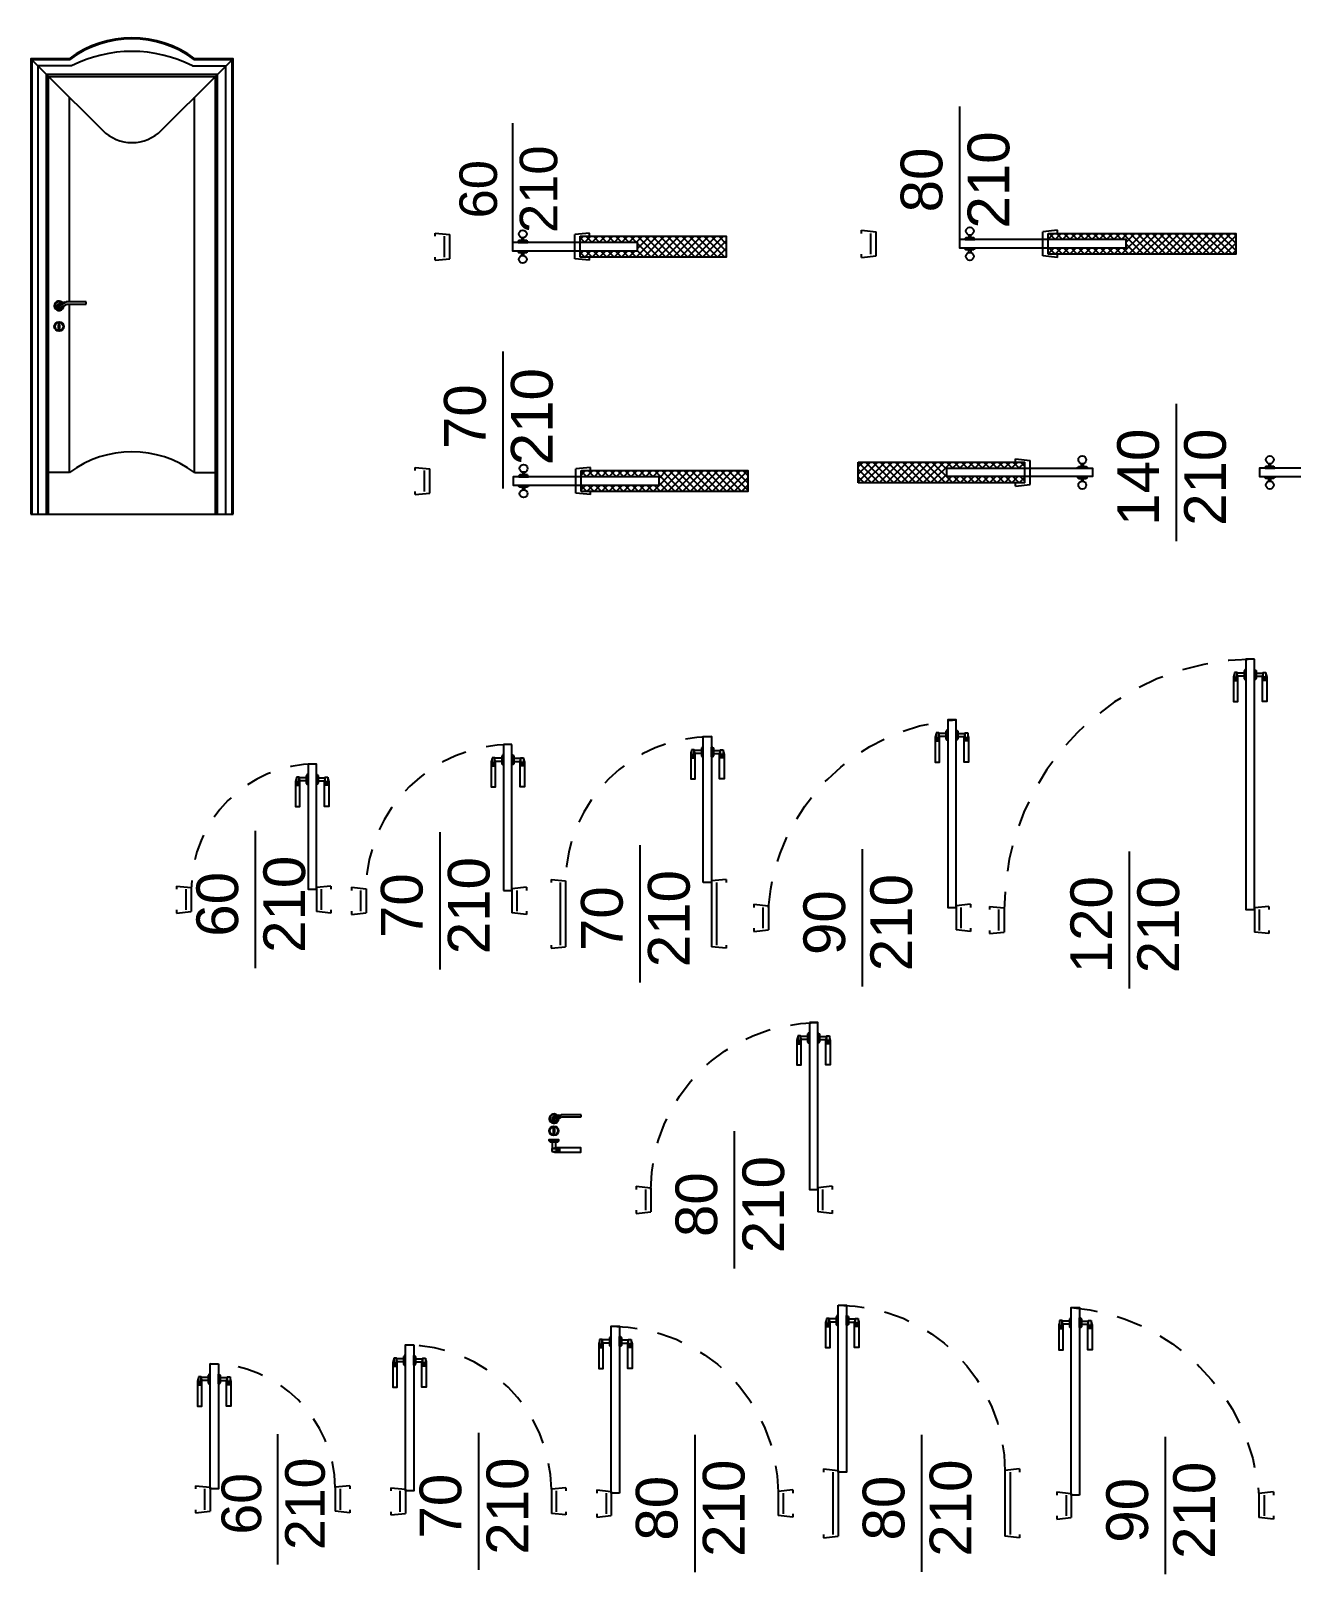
# Model space of a CAD drawing. Extents: x -3.87 to 6.1, y -1.85 to 5.56.
# Drawn here: x -3.87 to 2.17, y -1.84 to 5.56 of the extents above; entities that cross this region are included whole.
import ezdxf
from ezdxf.enums import TextEntityAlignment as Align

# ---------------------------------------------------------------- set-up
doc = ezdxf.new("R2010")
doc.units = 0
doc.header["$MEASUREMENT"] = 0
doc.linetypes.add('NASCOSTA2', pattern=[0.1875, 0.125, -0.0625])
doc.layers.get('0').update_dxf_attribs({"linetype": 'CONTINUOUS'})
for name, color, linetype in [('BRASS', 7, 'CONTINUOUS'), ('INFISSI', 7, 'CONTINUOUS'), ('MURI', 7, 'CONTINUOUS'), ('PORTE', 7, 'CONTINUOUS'), ('RETINO_SCRIGNO', 7, 'CONTINUOUS'), ('TRATTEGGI', 7, 'NASCOSTA2')]:
    doc.layers.add(name, color=color, linetype=linetype)
doc.styles.get("Standard").update_dxf_attribs({"font": 'ARIAL.TTF'})

# ---------------------------------------------------------------- blocks, each defined once
blk = doc.blocks.new('QUATTRO_S_PIANTA')
at = {"layer": 'BRASS'}
for p, q in [((-0.0072, -0.009), (-0.0072, -0.043)), ((0.0077, -0.009), (0.0077, -0.04))]:
    blk.add_line(p, q, dxfattribs=at)
for points in [[(-0.0232, -0.0056), (0.0232, -0.0056), (0.0232, 0), (-0.0232, 0)], [(-0.0186, -0.009), (0.0191, -0.009), (0.0191, -0.0056), (-0.0186, -0.0056)], [(-0.0099, -0.0558), (0.0129, -0.0558), (0.0129, -0.043), (-0.0099, -0.043)]]:
    blk.add_lwpolyline(points, close=True, dxfattribs=at)
for points in [[(-0.0022, -0.0558), (-0.0022, -0.0572), (0.0214, -0.0572), (0.0214, -0.0416), (-0.0022, -0.0416), (-0.0022, -0.043)], [(0.0033, -0.0572), (0.0033, -0.0588), (0.0285, -0.0588), (0.0285, -0.04), (0.0033, -0.04), (0.0033, -0.0416)], [(0.0089, -0.0588), (0.0089, -0.06), (0.13, -0.06), (0.13, -0.0388), (0.0089, -0.0388), (0.0089, -0.04)]]:
    blk.add_lwpolyline(points, dxfattribs=at)
blk = doc.blocks.new('PR80DX')
at = {"layer": 'INFISSI'}
for p, q in [((-0.87, 0.015), (-0.8, 0.0079)), ((-0.87, 0.015), (-0.87, 0)), ((-0.8, 0.0079), (-0.8, -0.1079)), ((0.07, 0.015), (0, 0.0079)), ((0, 0.0079), (0, -0.1079)), ((0.07, 0.015), (0.07, 0)), ((-0.87, -0.1), (-0.87, -0.115)), ((-0.87, -0.115), (-0.8, -0.1079)), ((0.07, -0.115), (0, -0.1079)), ((0.07, -0.1), (0.07, -0.115))]:
    blk.add_line(p, q, dxfattribs=at)
blk.add_lwpolyline([(-0.04, 0.8), (-0.04, 0), (0, 0), (0, 0.8)], close=True, dxfattribs=at)
at = {"layer": 'TRATTEGGI', "extrusion": (0, 0, -1)}
blk.add_arc((0, 0), 0.8, 0, 90, dxfattribs=at)
at = {"layer": 'BRASS', "rotation": 270}
blk.add_blockref('QUATTRO_S_PIANTA', (-0.04, 0.7268), dxfattribs=at)
at = {"layer": 'BRASS', "xscale": -1, "rotation": 90}
blk.add_blockref('QUATTRO_S_PIANTA', (0, 0.7268), dxfattribs=at)
blk = doc.blocks.new('PR60DX')
at = {"layer": 'INFISSI'}
for p, q in [((-0.695, 0.015), (-0.625, 0.0079)), ((-0.695, 0.015), (-0.695, 0)), ((-0.625, 0.0079), (-0.625, -0.1079)), ((0.045, 0.015), (-0.025, 0.0079)), ((-0.025, 0.0079), (-0.025, -0.1079)), ((0.045, 0.015), (0.045, 0)), ((-0.695, -0.1), (-0.695, -0.115)), ((-0.695, -0.115), (-0.625, -0.1079)), ((0.045, -0.115), (-0.025, -0.1079)), ((0.045, -0.1), (0.045, -0.115))]:
    blk.add_line(p, q, dxfattribs=at)
blk.add_lwpolyline([(-0.065, 0.6), (-0.065, 0), (-0.025, 0), (-0.025, 0.6)], close=True, dxfattribs=at)
at = {"layer": 'TRATTEGGI'}
blk.add_arc((-0.025, 0), 0.6, 90, 180, dxfattribs=at)
at = {"layer": 'BRASS', "rotation": 270}
blk.add_blockref('QUATTRO_S_PIANTA', (-0.065, 0.5268), dxfattribs=at)
at = {"layer": 'BRASS', "xscale": -1, "rotation": 90}
blk.add_blockref('QUATTRO_S_PIANTA', (-0.025, 0.5268), dxfattribs=at)
blk = doc.blocks.new('Portdx60')
at = {"layer": 'INFISSI'}
blk.add_line((-0.393, 0.2788), (-0.393, -0.3788), dxfattribs=at)
at = {"layer": 'MURI'}
for p, q in [((-0.725, -0.1), (-0.725, 0)), ((-0.075, -0.1), (-0.075, 0))]:
    blk.add_line(p, q, dxfattribs=at)
at = {"layer": 'INFISSI'}
blk.add_blockref('PR60DX', (-0.075, 0), dxfattribs=at)
for s, p in [('210', (-0.154, -0.073)), ('60', (-0.4753, -0.073))]:
    blk.add_text(s, height=0.2, rotation=90, dxfattribs=at).set_placement(p, align=Align.CENTER)
blk = doc.blocks.new('PR70DX')
at = {"layer": 'INFISSI', "extrusion": (0, 0, -1)}
for p, q in [((0, 0.7), (-0.04, 0.7)), ((-0.04, 0.7), (-0.04, 0)), ((0, 0), (0, 0.7)), ((-0.04, 0), (0, 0))]:
    blk.add_line(p, q, dxfattribs=at)
at = {"layer": 'INFISSI'}
for p, q in [((-0.77, 0.015), (-0.77, 0)), ((-0.77, 0.015), (-0.7, 0.0079)), ((-0.7, 0.0079), (-0.7, -0.1079)), ((0.07, 0.015), (0, 0.0079)), ((0, 0.0079), (0, -0.1079)), ((0.07, 0.015), (0.07, 0)), ((-0.77, -0.1), (-0.77, -0.115)), ((-0.77, -0.115), (-0.7, -0.1079)), ((0.07, -0.115), (0, -0.1079)), ((0.07, -0.1), (0.07, -0.115))]:
    blk.add_line(p, q, dxfattribs=at)
at = {"layer": 'TRATTEGGI'}
blk.add_arc((0, 0), 0.7, 90, 179.35368, dxfattribs=at)
at = {"layer": 'BRASS', "rotation": 270}
blk.add_blockref('QUATTRO_S_PIANTA', (-0.04, 0.6268), dxfattribs=at)
at = {"layer": 'BRASS', "xscale": -1, "rotation": 90}
blk.add_blockref('QUATTRO_S_PIANTA', (0, 0.6268), dxfattribs=at)
blk = doc.blocks.new('Portdx70')
at = {"layer": 'INFISSI'}
blk.add_line((-0.4465, 0.2788), (-0.4465, -0.3788), dxfattribs=at)
at = {"layer": 'MURI'}
for p, q in [((-0.825, -0.1), (-0.825, 0)), ((-0.075, -0.1), (-0.075, 0))]:
    blk.add_line(p, q, dxfattribs=at)
blk.add_blockref('PR70DX', (-0.1, 0))
at = {"layer": 'INFISSI'}
for s, p in [('210', (-0.2075, -0.073)), ('70', (-0.5288, -0.073))]:
    blk.add_text(s, height=0.2, rotation=90, dxfattribs=at).set_placement(p, align=Align.CENTER)
blk = doc.blocks.new('PR70DX_30')
at = {"layer": 'INFISSI'}
for p, q in [((-0.315, 0.795), (-0.3079, 0.725)), ((-0.3, 0.795), (-0.315, 0.795)), ((0.015, 0.795), (0, 0.795)), ((0.015, 0.795), (0.0079, 0.725)), ((0.0079, 0.725), (-0.3079, 0.725)), ((-0.315, -0.045), (-0.3079, 0.025)), ((0.0079, 0.025), (-0.3079, 0.025)), ((0.015, -0.045), (0.0079, 0.025)), ((-0.3, -0.045), (-0.315, -0.045)), ((0.015, -0.045), (0, -0.045))]:
    blk.add_line(p, q, dxfattribs=at)
blk.add_lwpolyline([(0, 0.065), (0.7, 0.065), (0.7, 0.025), (0, 0.025)], close=True, dxfattribs=at)
at = {"layer": 'TRATTEGGI'}
blk.add_arc((0, 0.025), 0.7, 0, 89.35368, dxfattribs=at)
at = {"layer": 'BRASS', "rotation": 180}
blk.add_blockref('QUATTRO_S_PIANTA', (0.6268, 0.065), dxfattribs=at)
at = {"layer": 'BRASS', "xscale": -1}
blk.add_blockref('QUATTRO_S_PIANTA', (0.6268, 0.025), dxfattribs=at)
blk = doc.blocks.new('Portdx70_MURO_30')
at = {"layer": 'INFISSI'}
blk.add_line((0.1788, 0.4441), (-0.4788, 0.4441), dxfattribs=at)
at = {"layer": 'MURI'}
for p, q in [((-0.3, 0.825), (0, 0.825)), ((-0.3, 0.075), (0, 0.075))]:
    blk.add_line(p, q, dxfattribs=at)
blk.add_blockref('PR70DX_30', (0, 0.075), dxfattribs=at)
at = {"layer": 'INFISSI'}
for s, p in [('70', (-0.173, 0.5263)), ('210', (-0.173, 0.205))]:
    blk.add_text(s, height=0.2, dxfattribs=at).set_placement(p, align=Align.CENTER)
blk = doc.blocks.new('PRDX90')
at = {"layer": 'INFISSI'}
for p, q in [((-0.97, 0.015), (-0.97, 0)), ((-0.97, 0.015), (-0.9, 0.0079)), ((-0.9, 0.0079), (-0.9, -0.1079)), ((0.07, 0.015), (0, 0.0079)), ((0, 0.0079), (0, -0.1079)), ((0.07, 0.015), (0.07, 0)), ((-0.97, -0.1), (-0.97, -0.115)), ((-0.97, -0.115), (-0.9, -0.1079)), ((0.07, -0.115), (0, -0.1079)), ((0.07, -0.1), (0.07, -0.115))]:
    blk.add_line(p, q, dxfattribs=at)
blk.add_lwpolyline([(0, 0), (0, 0.9), (-0.04, 0.9), (-0.04, 0)], close=True, dxfattribs=at)
at = {"layer": 'TRATTEGGI', "extrusion": (0, 0, -1)}
blk.add_arc((-0.0783, -0.0783), 0.9814, 4.57361, 85.42639, dxfattribs=at)
at = {"layer": 'BRASS', "rotation": 270}
blk.add_blockref('QUATTRO_S_PIANTA', (-0.04, 0.8268), dxfattribs=at)
at = {"layer": 'BRASS', "xscale": -1, "rotation": 90}
blk.add_blockref('QUATTRO_S_PIANTA', (0, 0.8268), dxfattribs=at)
blk = doc.blocks.new('Portdx90')
at = {"layer": 'INFISSI'}
blk.add_line((-0.55, 0.2788), (-0.55, -0.3788), dxfattribs=at)
at = {"layer": 'MURI'}
for p, q in [((-1.025, -0.1), (-1.025, 0)), ((-0.075, -0.1), (-0.075, 0))]:
    blk.add_line(p, q, dxfattribs=at)
at = {"layer": 'INFISSI'}
blk.add_blockref('PRDX90', (-0.1, 0), dxfattribs=at)
for s, p in [('210', (-0.311, -0.073)), ('90', (-0.6322, -0.073))]:
    blk.add_text(s, height=0.2, rotation=90, dxfattribs=at).set_placement(p, align=Align.CENTER)
blk = doc.blocks.new('PRDX120')
at = {"layer": 'INFISSI'}
for p, q in [((-1.27, 0.015), (-1.2, 0.0079)), ((-1.27, 0.015), (-1.27, 0)), ((-1.2, 0.0079), (-1.2, -0.1079)), ((0.07, 0.015), (0, 0.0079)), ((0, 0.0079), (0, -0.1079)), ((0.07, 0.015), (0.07, 0)), ((-1.27, -0.1), (-1.27, -0.115)), ((-1.27, -0.115), (-1.2, -0.1079)), ((0.07, -0.115), (0, -0.1079)), ((0.07, -0.1), (0.07, -0.115))]:
    blk.add_line(p, q, dxfattribs=at)
blk.add_lwpolyline([(0, 1.2), (-0.04, 1.2), (-0.04, 0), (0, 0)], close=True, dxfattribs=at)
at = {"layer": 'TRATTEGGI'}
blk.add_arc((0, 0), 1.2, 90, 180, dxfattribs=at)
at = {"layer": 'BRASS', "rotation": 270}
blk.add_blockref('QUATTRO_S_PIANTA', (-0.04, 1.1268), dxfattribs=at)
at = {"layer": 'BRASS', "xscale": -1, "rotation": 90}
blk.add_blockref('QUATTRO_S_PIANTA', (0, 1.1268), dxfattribs=at)
blk = doc.blocks.new('Portdx120')
at = {"layer": 'INFISSI'}
blk.add_line((-0.7, 0.2788), (-0.7, -0.3788), dxfattribs=at)
at = {"layer": 'MURI'}
for p, q in [((-1.325, -0.1), (-1.325, 0)), ((-0.075, -0.1), (-0.075, 0))]:
    blk.add_line(p, q, dxfattribs=at)
at = {"layer": 'INFISSI'}
blk.add_blockref('PRDX120', (-0.1, 0), dxfattribs=at)
for s, p in [('120', (-0.7822, -0.073)), ('210', (-0.461, -0.073))]:
    blk.add_text(s, height=0.2, rotation=90, dxfattribs=at).set_placement(p, align=Align.CENTER)
blk = doc.blocks.new('PR60SX')
at = {"layer": 'INFISSI'}
for p, q in [((-0.045, 0.015), (0.025, 0.0079)), ((-0.045, 0.015), (-0.045, 0)), ((0.025, 0.0079), (0.025, -0.1079)), ((0.695, 0.015), (0.625, 0.0079)), ((0.625, 0.0079), (0.625, -0.1079)), ((0.695, 0.015), (0.695, 0)), ((-0.045, -0.1), (-0.045, -0.115)), ((-0.045, -0.115), (0.025, -0.1079)), ((0.695, -0.115), (0.625, -0.1079)), ((0.695, -0.1), (0.695, -0.115))]:
    blk.add_line(p, q, dxfattribs=at)
blk.add_lwpolyline([(0.065, 0.6), (0.065, 0), (0.025, 0), (0.025, 0.6)], close=True, dxfattribs=at)
at = {"layer": 'TRATTEGGI'}
blk.add_arc((0.025, 0), 0.6, 0.64632, 90, dxfattribs=at)
at = {"layer": 'BRASS', "rotation": 270}
blk.add_blockref('QUATTRO_S_PIANTA', (0.025, 0.5268), dxfattribs=at)
at = {"layer": 'BRASS', "xscale": -1, "rotation": 90}
blk.add_blockref('QUATTRO_S_PIANTA', (0.065, 0.5268), dxfattribs=at)
blk = doc.blocks.new('Portsx60')
at = {"layer": 'INFISSI'}
blk.add_line((0.4232, 0.2624), (0.4232, -0.3624), dxfattribs=at)
at = {"layer": 'MURI'}
for p, q in [((0.075, -0.1), (0.075, 0)), ((0.725, -0.1), (0.725, 0))]:
    blk.add_line(p, q, dxfattribs=at)
at = {"layer": 'INFISSI'}
blk.add_blockref('PR60SX', (0.075, 0), dxfattribs=at)
for s, p in [('210', (0.6503, -0.0718)), ('60', (0.3451, -0.0718))]:
    blk.add_text(s, height=0.19, rotation=90, dxfattribs=at).set_placement(p, align=Align.CENTER)
blk = doc.blocks.new('PR70SX')
at = {"layer": 'INFISSI'}
for p, q in [((-0.07, 0.015), (0, 0.0079)), ((-0.07, 0.015), (-0.07, 0)), ((0, 0.0079), (0, -0.1079)), ((0.77, 0.015), (0.7, 0.0079)), ((0.7, 0.0079), (0.7, -0.1079)), ((0.77, 0.015), (0.77, 0)), ((-0.07, -0.1), (-0.07, -0.115)), ((-0.07, -0.115), (0, -0.1079)), ((0.77, -0.115), (0.7, -0.1079)), ((0.77, -0.1), (0.77, -0.115))]:
    blk.add_line(p, q, dxfattribs=at)
blk.add_lwpolyline([(0.04, 0.7), (0.04, 0), (0, 0), (0, 0.7)], close=True, dxfattribs=at)
at = {"layer": 'TRATTEGGI'}
blk.add_arc((0, 0), 0.7, 0.64632, 90, dxfattribs=at)
at = {"layer": 'BRASS', "rotation": 270}
blk.add_blockref('QUATTRO_S_PIANTA', (0, 0.6268), dxfattribs=at)
at = {"layer": 'BRASS', "xscale": -1, "rotation": 90}
blk.add_blockref('QUATTRO_S_PIANTA', (0.04, 0.6268), dxfattribs=at)
blk = doc.blocks.new('Portsx70')
at = {"layer": 'INFISSI'}
blk.add_line((0.45, 0.2788), (0.45, -0.3788), dxfattribs=at)
at = {"layer": 'MURI'}
for p, q in [((0.075, -0.1), (0.075, 0)), ((0.825, -0.1), (0.825, 0))]:
    blk.add_line(p, q, dxfattribs=at)
blk.add_blockref('PR70SX', (0.1, 0))
at = {"layer": 'INFISSI'}
for s, p in [('210', (0.689, -0.073)), ('70', (0.3678, -0.073))]:
    blk.add_text(s, height=0.2, rotation=90, dxfattribs=at).set_placement(p, align=Align.CENTER)
blk = doc.blocks.new('PR80SX')
at = {"layer": 'INFISSI'}
for p, q in [((-0.07, 0.015), (-0.07, 0)), ((-0.07, 0.015), (0, 0.0079)), ((0, 0.0079), (0, -0.1079)), ((0.87, 0.015), (0.8, 0.0079)), ((0.8, 0.0079), (0.8, -0.1079)), ((0.87, 0.015), (0.87, 0)), ((-0.07, -0.1), (-0.07, -0.115)), ((-0.07, -0.115), (0, -0.1079)), ((0.87, -0.115), (0.8, -0.1079)), ((0.87, -0.1), (0.87, -0.115))]:
    blk.add_line(p, q, dxfattribs=at)
blk.add_lwpolyline([(0.04, 0), (0, 0), (0, 0.8), (0.04, 0.8)], close=True, dxfattribs=at)
at = {"layer": 'TRATTEGGI', "extrusion": (0, 0, -1)}
blk.add_arc((0, 0), 0.8, 90, 180, dxfattribs=at)
at = {"layer": 'BRASS', "rotation": 270}
blk.add_blockref('QUATTRO_S_PIANTA', (0, 0.7268), dxfattribs=at)
at = {"layer": 'BRASS', "xscale": -1, "rotation": 90}
blk.add_blockref('QUATTRO_S_PIANTA', (0.04, 0.7268), dxfattribs=at)
blk = doc.blocks.new('Portsx80')
at = {"layer": 'INFISSI'}
blk.add_line((0.5, 0.2788), (0.5, -0.3788), dxfattribs=at)
at = {"layer": 'MURI'}
for p, q in [((0.075, 0), (0.075, -0.1)), ((0.925, 0), (0.925, -0.1))]:
    blk.add_line(p, q, dxfattribs=at)
blk.add_blockref('PR80SX', (0.1, 0))
at = {"layer": 'INFISSI'}
for s, p in [('210', (0.739, -0.073)), ('80', (0.4178, -0.073))]:
    blk.add_text(s, height=0.2, rotation=90, dxfattribs=at).set_placement(p, align=Align.CENTER)
blk = doc.blocks.new('PR80SX_30')
at = {"layer": 'INFISSI'}
for p, q in [((-0.3, 0.045), (-0.315, 0.045)), ((-0.315, 0.045), (-0.3079, -0.025)), ((0.015, 0.045), (0, 0.045)), ((0.015, 0.045), (0.0079, -0.025)), ((0.0079, -0.025), (-0.3079, -0.025)), ((-0.315, -0.895), (-0.3079, -0.825)), ((0.0079, -0.825), (-0.3079, -0.825)), ((0.015, -0.895), (0.0079, -0.825)), ((-0.3, -0.895), (-0.315, -0.895)), ((0.015, -0.895), (0, -0.895))]:
    blk.add_line(p, q, dxfattribs=at)
blk.add_lwpolyline([(0.8, -0.025), (0.8, -0.065), (0, -0.065), (0, -0.025)], close=True, dxfattribs=at)
at = {"layer": 'TRATTEGGI', "extrusion": (0, 0, -1)}
blk.add_arc((0, -0.025), 0.8, 180, 270, dxfattribs=at)
at = {"layer": 'BRASS', "rotation": 180}
blk.add_blockref('QUATTRO_S_PIANTA', (0.7268, -0.025), dxfattribs=at)
at = {"layer": 'BRASS', "xscale": -1}
blk.add_blockref('QUATTRO_S_PIANTA', (0.7268, -0.065), dxfattribs=at)
blk = doc.blocks.new('Portsx80_MURO_30')
at = {"layer": 'INFISSI'}
blk.add_line((0.1788, -0.5), (-0.4788, -0.5), dxfattribs=at)
at = {"layer": 'MURI'}
for p, q in [((0, -0.075), (-0.3, -0.075)), ((0, -0.925), (-0.3, -0.925))]:
    blk.add_line(p, q, dxfattribs=at)
blk.add_blockref('PR80SX_30', (0, -0.075), dxfattribs=at)
at = {"layer": 'INFISSI'}
for s, p in [('80', (-0.173, -0.4178)), ('210', (-0.173, -0.739))]:
    blk.add_text(s, height=0.2, dxfattribs=at).set_placement(p, align=Align.CENTER)
blk = doc.blocks.new('PR90SX')
at = {"layer": 'INFISSI'}
for p, q in [((-0.07, 0.015), (-0.07, 0)), ((-0.07, 0.015), (0, 0.0079)), ((0, 0.0079), (0, -0.1079)), ((0.97, 0.015), (0.9, 0.0079)), ((0.9, 0.0079), (0.9, -0.1079)), ((0.97, 0.015), (0.97, 0)), ((-0.07, -0.1), (-0.07, -0.115)), ((-0.07, -0.115), (0, -0.1079)), ((0.97, -0.115), (0.9, -0.1079)), ((0.97, -0.1), (0.97, -0.115))]:
    blk.add_line(p, q, dxfattribs=at)
blk.add_lwpolyline([(0.04, 0), (0, 0), (0, 0.9), (0.04, 0.9)], close=True, dxfattribs=at)
at = {"layer": 'TRATTEGGI', "extrusion": (0, 0, -1)}
blk.add_arc((0.0783, -0.0783), 0.9814, 94.57361, 175.42639, dxfattribs=at)
at = {"layer": 'BRASS', "rotation": 270}
blk.add_blockref('QUATTRO_S_PIANTA', (0, 0.8268), dxfattribs=at)
at = {"layer": 'BRASS', "xscale": -1, "rotation": 90}
blk.add_blockref('QUATTRO_S_PIANTA', (0.04, 0.8268), dxfattribs=at)
blk = doc.blocks.new('Portsx90')
blk.add_line((0.03, 0), (0.03, 0))
at = {"layer": 'INFISSI'}
blk.add_line((0.55, 0.2788), (0.55, -0.3788), dxfattribs=at)
at = {"layer": 'MURI'}
for p, q in [((0.075, 0), (0.075, -0.1)), ((1.025, 0), (1.025, -0.1))]:
    blk.add_line(p, q, dxfattribs=at)
blk.add_blockref('PR90SX', (0.1, 0))
at = {"layer": 'INFISSI'}
for s, p in [('210', (0.789, -0.073)), ('90', (0.4678, -0.073))]:
    blk.add_text(s, height=0.2, rotation=90, dxfattribs=at).set_placement(p, align=Align.CENTER)
blk = doc.blocks.new('PROSPETTO_PORTA')
at = {"layer": 'BRASS'}
for p, q in [((0.0459, 0.9872), (0.0422, 0.9937)), ((0.0492, 0.9883), (0.0451, 0.9954)), ((0.0459, 1.0077), (0.0634, 1.0178)), ((0.0459, 0.9872), (0.0489, 0.9889)), ((0.0476, 1.0047), (0.071, 1.0183)), ((0.0526, 0.9893), (0.048, 0.9971)), ((0.0492, 0.9883), (0.0522, 0.99)), ((0.0493, 1.0018), (0.0787, 1.0187)), ((0.051, 0.9988), (0.0845, 1.0182)), ((0.0559, 0.9903), (0.051, 0.9988)), ((0.0526, 0.9893), (0.0555, 0.991)), ((0.0559, 0.9903), (0.087, 1.0083)), ((0.0651, 1.0148), (0.0634, 1.0178)), ((0.0727, 1.0153), (0.071, 1.0183)), ((0.0804, 1.0158), (0.0787, 1.0187)), ((0.1805, 1.0182), (0.0845, 1.0182)), ((0.087, 1.0083), (0.1805, 1.0083)), ((0.1805, 1.0083), (0.1805, 1.0182))]:
    blk.add_line(p, q, dxfattribs=at)
for points in [[(0.0457, 0.907), (0.0457, 0.8935)], [(0.0543, 0.8935), (0.0543, 0.907)]]:
    blk.add_lwpolyline(points, dxfattribs=at)
for radius in [0.0225, 0.0191]:
    blk.add_circle((0.05, 0.9), radius, dxfattribs=at)
for centre, radius, start, end in [((0.05, 1), 0.0225, 43.6227, 359.78246), ((0.05, 1), 0.0191, 57.09156, 353.62768), ((0.051, 0.9988), 0.0102, 120.03185, 210.03185), ((0.051, 0.9988), 0.0068, 120.03185, 210.03185), ((0.051, 0.9988), 0.0034, 120.03185, 210.03185), ((0.05, 0.907), 0.00426, 0, 180), ((0.05, 0.8935), 0.00426, 180, 0)]:
    blk.add_arc(centre, radius, start, end, dxfattribs=at)
at = {"layer": 'PORTE'}
for p, q in [((0, 2.1), (-0.08, 2.18)), ((-0.08, 0), (-0.08, 2.15)), ((0.1102, 2.15), (-0.05, 2.15)), ((-0.05, 0), (-0.05, 2.15)), ((0.6898, 2.15), (0.85, 2.15)), ((0.8, 2.1), (0.88, 2.18)), ((0.85, 0), (0.85, 2.15)), ((-0.01, 2.11), (0.81, 2.11)), ((-0.01, 0), (-0.01, 2.11)), ((0, 2.1), (0.2586, 1.8414)), ((0, 2.1), (0.8, 2.1)), ((0, 0), (0, 2.1)), ((0.5414, 1.8414), (0.8, 2.1)), ((0.8, 0), (0.8, 2.1)), ((0.81, 0), (0.81, 2.11)), ((0.1, 1.0182), (0.1, 2)), ((0.7, 0.2), (0.7, 2)), ((0.1, 0.2), (0.1, 1.0083)), ((0.1, 0.2), (0, 0.2)), ((0.7, 0.2), (0.8, 0.2)), ((-0.085, 0), (0.885, 0))]:
    blk.add_line(p, q, dxfattribs=at)
for points in [[(0.885, 0), (0.885, 2.185), (0.7017, 2.185, 0.331497), (0.0983, 2.185), (-0.085, 2.185), (-0.085, 0)], [(0.88, 0), (0.88, 2.18), (0.7, 2.18, 0.333333), (0.1, 2.18), (-0.08, 2.18), (-0.08, 0)]]:
    blk.add_lwpolyline(points, format="xyb", dxfattribs=at)
for centre, radius, start, end in [((0.4, 1.585), 0.635, 62.84358, 117.15642), ((0.4, 1.9828), 0.2, 225, 315), ((0.4, -0.2), 0.5, 53.1301, 126.8699)]:
    blk.add_arc(centre, radius, start, end, dxfattribs=at)
blk = doc.blocks.new('*X26')
at = {"color": 0}
for p, q in [((0.65, 0.0843), (0.6657, 0.1)), ((0.6725, 0.07), (0.65, 0.0925)), ((0.671, 0.07), (0.701, 0.1)), ((0.7078, 0.07), (0.6778, 0.1)), ((0.7064, 0.07), (0.7364, 0.1)), ((0.7432, 0.07), (0.7132, 0.1)), ((0.7418, 0.07), (0.7718, 0.1)), ((0.7785, 0.07), (0.7485, 0.1)), ((0.7771, 0.07), (0.8071, 0.1)), ((0.8139, 0.07), (0.7839, 0.1)), ((0.8125, 0.07), (0.8425, 0.1)), ((0.8492, 0.07), (0.8192, 0.1)), ((0.8478, 0.07), (0.8778, 0.1)), ((0.8846, 0.07), (0.8546, 0.1)), ((0.8832, 0.07), (0.9132, 0.1)), ((0.9199, 0.07), (0.8899, 0.1)), ((0.9185, 0.07), (0.9485, 0.1)), ((0.9192, 0), (1.0192, 0.1)), ((0.925, 0.0411), (0.9839, 0.1)), ((1.0253, 0), (0.9253, 0.1)), ((0.9546, 0), (1.0546, 0.1)), ((1.0607, 0), (0.9607, 0.1)), ((0.9899, 0), (1.0899, 0.1)), ((1.096, 0), (0.996, 0.1)), ((1.0253, 0), (1.1253, 0.1)), ((1.1314, 0), (1.0314, 0.1)), ((1.0607, 0), (1.1607, 0.1)), ((1.1667, 0), (1.0667, 0.1)), ((1.096, 0), (1.196, 0.1)), ((1.2021, 0), (1.1021, 0.1)), ((1.1314, 0), (1.2314, 0.1)), ((1.2374, 0), (1.1374, 0.1)), ((1.1667, 0), (1.2667, 0.1)), ((1.2728, 0), (1.1728, 0.1)), ((1.2021, 0), (1.3021, 0.1)), ((1.3081, 0), (1.2081, 0.1)), ((1.2374, 0), (1.3374, 0.1)), ((1.3435, 0), (1.2435, 0.1)), ((1.2728, 0), (1.35, 0.0772)), ((1.35, 0.0289), (1.2789, 0.1)), ((1.35, 0.0642), (1.3142, 0.1)), ((1.35, 0.0996), (1.3496, 0.1)), ((0.65, 0.0136), (0.6664, 0.03)), ((0.6718, 0), (0.65, 0.0218)), ((0.6718, 0), (0.7018, 0.03)), ((0.7071, 0), (0.6771, 0.03)), ((0.7071, 0), (0.7371, 0.03)), ((0.7425, 0), (0.7125, 0.03)), ((0.7425, 0), (0.7725, 0.03)), ((0.7778, 0), (0.7478, 0.03)), ((0.7778, 0), (0.8078, 0.03)), ((0.8132, 0), (0.7832, 0.03)), ((0.8132, 0), (0.8432, 0.03)), ((0.8485, 0), (0.8185, 0.03)), ((0.8485, 0), (0.8785, 0.03)), ((0.8839, 0), (0.8539, 0.03)), ((0.8839, 0), (0.9139, 0.03)), ((0.9192, 0), (0.8892, 0.03)), ((0.9546, 0), (0.9246, 0.03)), ((0.9899, 0), (0.925, 0.0649)), ((1.3081, 0), (1.35, 0.0419)), ((1.3435, 0), (1.35, 0.0065))]:
    blk.add_line(p, q, dxfattribs=at)
blk = doc.blocks.new('SCR-60')
at = {"layer": 'INFISSI'}
for p, q in [((-0.045, 0.115), (0.025, 0.1079)), ((-0.045, 0.1), (-0.045, 0.115)), ((0.025, -0.0079), (0.025, 0.1079)), ((0.695, 0.115), (0.625, 0.1079)), ((0.625, -0.0079), (0.625, 0.1079)), ((0.695, 0.1), (0.695, 0.115)), ((-0.045, -0.015), (-0.045, 0)), ((-0.045, -0.015), (0.025, -0.0079)), ((0.695, -0.015), (0.625, -0.0079)), ((0.695, -0.015), (0.695, 0))]:
    blk.add_line(p, q, dxfattribs=at)
blk.add_lwpolyline([(0.925, 0.03), (0.925, 0.07), (0.325, 0.07), (0.325, 0.03)], close=True, dxfattribs=at)
at = {"layer": 'RETINO_SCRIGNO'}
blk.add_blockref('*X26', (0, 0), dxfattribs=at)
blk = doc.blocks.new('POMOLO_SCRIGNO')
at = {"layer": 'BRASS'}
for points in [[(-0.0732, 0.0256), (-0.0268, 0.0256), (-0.0268, 0.02), (-0.0732, 0.02)], [(-0.0686, 0.029), (-0.0309, 0.029), (-0.0309, 0.0256), (-0.0686, 0.0256)], [(-0.0732, -0.0256), (-0.0268, -0.0256), (-0.0268, -0.02), (-0.0732, -0.02)], [(-0.0686, -0.029), (-0.0309, -0.029), (-0.0309, -0.0256), (-0.0686, -0.0256)]]:
    blk.add_lwpolyline(points, close=True, dxfattribs=at)
for points in [[(-0.0456, 0.0423), (-0.0456, 0.029), (-0.0538, 0.029), (-0.0538, 0.0423)], [(-0.0456, -0.0423), (-0.0456, -0.029), (-0.0538, -0.029), (-0.0538, -0.0423)]]:
    blk.add_lwpolyline(points, dxfattribs=at)
for centre in [(-0.0497, 0.0607), (-0.0497, -0.0607)]:
    blk.add_circle(centre, 0.0189, dxfattribs=at)
blk = doc.blocks.new('Scrig-60')
at = {"layer": 'INFISSI'}
blk.add_line((0.4, 0.6419), (0.4, 0.05), dxfattribs=at)
at = {"layer": 'MURI'}
for p, q in [((0.075, 0), (0.075, 0.1)), ((0.725, 0), (0.725, 0.1))]:
    blk.add_line(p, q, dxfattribs=at)
blk.add_lwpolyline([(0.725, 0.1), (1.425, 0.1), (1.425, 0), (0.725, 0)], dxfattribs=at)
blk.add_blockref('SCR-60', (0.075, 0), dxfattribs=at)
at = {"layer": 'MURI', "rotation": 180}
blk.add_blockref('POMOLO_SCRIGNO', (0.4, 0.05), dxfattribs=at)
at = {"layer": 'INFISSI'}
for s, p in [('210', (0.6151, 0.3253)), ('60', (0.326, 0.3253))]:
    blk.add_text(s, height=0.18, rotation=90, dxfattribs=at).set_placement(p, align=Align.CENTER)
blk = doc.blocks.new('*X30')
at = {"color": 0}
for p, q in [((0.75, 0.0782), (0.7718, 0.1)), ((0.7785, 0.07), (0.75, 0.0985)), ((0.7771, 0.07), (0.8071, 0.1)), ((0.8139, 0.07), (0.7839, 0.1)), ((0.8125, 0.07), (0.8425, 0.1)), ((0.8492, 0.07), (0.8192, 0.1)), ((0.8478, 0.07), (0.8778, 0.1)), ((0.8846, 0.07), (0.8546, 0.1)), ((0.8832, 0.07), (0.9132, 0.1)), ((0.9199, 0.07), (0.8899, 0.1)), ((0.9185, 0.07), (0.9485, 0.1)), ((0.9553, 0.07), (0.9253, 0.1)), ((0.9539, 0.07), (0.9839, 0.1)), ((0.9907, 0.07), (0.9607, 0.1)), ((0.9892, 0.07), (1.0192, 0.1)), ((1.026, 0.07), (0.996, 0.1)), ((1.0246, 0.07), (1.0546, 0.1)), ((1.0614, 0.07), (1.0314, 0.1)), ((1.0599, 0.07), (1.0899, 0.1)), ((1.0967, 0.07), (1.0667, 0.1)), ((1.0953, 0.07), (1.1253, 0.1)), ((1.096, 0), (1.196, 0.1)), ((1.2021, 0), (1.1021, 0.1)), ((1.125, 0.0643), (1.1607, 0.1)), ((1.1314, 0), (1.2314, 0.1)), ((1.2374, 0), (1.1374, 0.1)), ((1.1667, 0), (1.2667, 0.1)), ((1.2728, 0), (1.1728, 0.1)), ((1.2021, 0), (1.3021, 0.1)), ((1.3081, 0), (1.2081, 0.1)), ((1.2374, 0), (1.3374, 0.1)), ((1.3435, 0), (1.2435, 0.1)), ((1.2728, 0), (1.3728, 0.1)), ((1.3789, 0), (1.2789, 0.1)), ((1.3081, 0), (1.4081, 0.1)), ((1.4142, 0), (1.3142, 0.1)), ((1.3435, 0), (1.4435, 0.1)), ((1.4496, 0), (1.3496, 0.1)), ((1.3789, 0), (1.4789, 0.1)), ((1.4849, 0), (1.3849, 0.1)), ((1.4142, 0), (1.5142, 0.1)), ((1.5203, 0), (1.4203, 0.1)), ((1.4496, 0), (1.5496, 0.1)), ((1.55, 0.0056), (1.4556, 0.1)), ((1.55, 0.041), (1.491, 0.1)), ((1.55, 0.0763), (1.5263, 0.1)), ((0.75, 0.0075), (0.7725, 0.03)), ((0.7778, 0), (0.75, 0.0278)), ((0.7778, 0), (0.8078, 0.03)), ((0.8132, 0), (0.7832, 0.03)), ((0.8132, 0), (0.8432, 0.03)), ((0.8485, 0), (0.8185, 0.03)), ((0.8485, 0), (0.8785, 0.03)), ((0.8839, 0), (0.8539, 0.03)), ((0.8839, 0), (0.9139, 0.03)), ((0.9192, 0), (0.8892, 0.03)), ((0.9192, 0), (0.9492, 0.03)), ((0.9546, 0), (0.9246, 0.03)), ((0.9546, 0), (0.9846, 0.03)), ((0.9899, 0), (0.9599, 0.03)), ((0.9899, 0), (1.0199, 0.03)), ((1.0253, 0), (0.9953, 0.03)), ((1.0253, 0), (1.0553, 0.03)), ((1.0607, 0), (1.0307, 0.03)), ((1.0607, 0), (1.0907, 0.03)), ((1.096, 0), (1.066, 0.03)), ((1.1314, 0), (1.1014, 0.03)), ((1.1667, 0), (1.125, 0.0417)), ((1.4849, 0), (1.55, 0.0651)), ((1.5203, 0), (1.55, 0.0297))]:
    blk.add_line(p, q, dxfattribs=at)
blk = doc.blocks.new('SCR-70')
at = {"layer": 'INFISSI'}
for p, q in [((-0.045, 0.115), (0.025, 0.1079)), ((-0.045, 0.1), (-0.045, 0.115)), ((0.025, -0.0079), (0.025, 0.1079)), ((0.795, 0.115), (0.725, 0.1079)), ((0.725, -0.0079), (0.725, 0.1079)), ((0.795, 0.1), (0.795, 0.115)), ((-0.045, -0.015), (-0.045, 0)), ((-0.045, -0.015), (0.025, -0.0079)), ((0.795, -0.015), (0.725, -0.0079)), ((0.795, -0.015), (0.795, 0))]:
    blk.add_line(p, q, dxfattribs=at)
blk.add_lwpolyline([(1.125, 0.03), (1.125, 0.07), (0.425, 0.07), (0.425, 0.03)], close=True, dxfattribs=at)
at = {"layer": 'RETINO_SCRIGNO'}
blk.add_blockref('*X30', (0, 0), dxfattribs=at)
blk = doc.blocks.new('Scrig-70')
at = {"layer": 'INFISSI'}
blk.add_line((0.45, 0.6714), (0.45, 0.0137), dxfattribs=at)
at = {"layer": 'MURI'}
for p, q in [((0.075, 0), (0.075, 0.1)), ((0.825, 0), (0.825, 0.1))]:
    blk.add_line(p, q, dxfattribs=at)
blk.add_lwpolyline([(0.825, 0.1), (1.625, 0.1), (1.625, 0), (0.825, 0)], dxfattribs=at)
at = {"layer": 'INFISSI'}
blk.add_blockref('SCR-70', (0.075, 0), dxfattribs=at)
at = {"layer": 'MURI', "rotation": 180}
blk.add_blockref('POMOLO_SCRIGNO', (0.5, 0.05), dxfattribs=at)
at = {"layer": 'INFISSI'}
for s, p in [('210', (0.689, 0.3586)), ('70', (0.3678, 0.3586))]:
    blk.add_text(s, height=0.2, rotation=90, dxfattribs=at).set_placement(p, align=Align.CENTER)
blk = doc.blocks.new('*X33')
at = {"color": 0}
for p, q in [((0.85, 0.0722), (0.8778, 0.1)), ((0.8846, 0.07), (0.8546, 0.1)), ((0.8832, 0.07), (0.9132, 0.1)), ((0.9199, 0.07), (0.8899, 0.1)), ((0.9185, 0.07), (0.9485, 0.1)), ((0.9553, 0.07), (0.9253, 0.1)), ((0.9539, 0.07), (0.9839, 0.1)), ((0.9907, 0.07), (0.9607, 0.1)), ((0.9892, 0.07), (1.0192, 0.1)), ((1.026, 0.07), (0.996, 0.1)), ((1.0246, 0.07), (1.0546, 0.1)), ((1.0614, 0.07), (1.0314, 0.1)), ((1.0599, 0.07), (1.0899, 0.1)), ((1.0967, 0.07), (1.0667, 0.1)), ((1.0953, 0.07), (1.1253, 0.1)), ((1.1321, 0.07), (1.1021, 0.1)), ((1.1307, 0.07), (1.1607, 0.1)), ((1.1674, 0.07), (1.1374, 0.1)), ((1.166, 0.07), (1.196, 0.1)), ((1.2028, 0.07), (1.1728, 0.1)), ((1.2014, 0.07), (1.2314, 0.1)), ((1.2021, 0), (1.3021, 0.1)), ((1.3081, 0), (1.2081, 0.1)), ((1.225, 0.0583), (1.2667, 0.1)), ((1.2374, 0), (1.3374, 0.1)), ((1.3435, 0), (1.2435, 0.1)), ((1.2728, 0), (1.3728, 0.1)), ((1.3789, 0), (1.2789, 0.1)), ((1.3081, 0), (1.4081, 0.1)), ((1.4142, 0), (1.3142, 0.1)), ((1.3435, 0), (1.4435, 0.1)), ((1.4496, 0), (1.3496, 0.1)), ((1.3789, 0), (1.4789, 0.1)), ((1.4849, 0), (1.3849, 0.1)), ((1.4142, 0), (1.5142, 0.1)), ((1.5203, 0), (1.4203, 0.1)), ((1.4496, 0), (1.5496, 0.1)), ((1.5556, 0), (1.4556, 0.1)), ((1.4849, 0), (1.5849, 0.1)), ((1.591, 0), (1.491, 0.1)), ((1.5203, 0), (1.6203, 0.1)), ((1.6263, 0), (1.5263, 0.1)), ((1.5556, 0), (1.6556, 0.1)), ((1.6617, 0), (1.5617, 0.1)), ((1.591, 0), (1.691, 0.1)), ((1.6971, 0), (1.5971, 0.1)), ((1.6263, 0), (1.7263, 0.1)), ((1.7324, 0), (1.6324, 0.1)), ((1.6617, 0), (1.75, 0.0883)), ((1.75, 0.0178), (1.6678, 0.1)), ((1.75, 0.0531), (1.7031, 0.1)), ((1.75, 0.0885), (1.7385, 0.1)), ((0.85, 0.0015), (0.8785, 0.03)), ((0.8839, 0), (0.8539, 0.03)), ((0.8839, 0), (0.9139, 0.03)), ((0.9192, 0), (0.8892, 0.03)), ((0.9192, 0), (0.9492, 0.03)), ((0.9546, 0), (0.9246, 0.03)), ((0.9546, 0), (0.9846, 0.03)), ((0.9899, 0), (0.9599, 0.03)), ((0.9899, 0), (1.0199, 0.03)), ((1.0253, 0), (0.9953, 0.03)), ((1.0253, 0), (1.0553, 0.03)), ((1.0607, 0), (1.0307, 0.03)), ((1.0607, 0), (1.0907, 0.03)), ((1.096, 0), (1.066, 0.03)), ((1.096, 0), (1.126, 0.03)), ((1.1314, 0), (1.1014, 0.03)), ((1.1314, 0), (1.1614, 0.03)), ((1.1667, 0), (1.1367, 0.03)), ((1.1667, 0), (1.1967, 0.03)), ((1.2021, 0), (1.1721, 0.03)), ((1.2374, 0), (1.2074, 0.03)), ((1.2728, 0), (1.225, 0.0478)), ((1.6971, 0), (1.75, 0.0529)), ((1.7324, 0), (1.75, 0.0176))]:
    blk.add_line(p, q, dxfattribs=at)
blk = doc.blocks.new('SCR-80')
at = {"layer": 'INFISSI'}
for p, q in [((-0.045, 0.115), (0.025, 0.1079)), ((-0.045, 0.1), (-0.045, 0.115)), ((0.025, -0.0079), (0.025, 0.1079)), ((0.895, 0.115), (0.825, 0.1079)), ((0.825, -0.0079), (0.825, 0.1079)), ((0.895, 0.1), (0.895, 0.115)), ((-0.045, -0.015), (-0.045, 0)), ((-0.045, -0.015), (0.025, -0.0079)), ((0.895, -0.015), (0.825, -0.0079)), ((0.895, -0.015), (0.895, 0))]:
    blk.add_line(p, q, dxfattribs=at)
blk.add_lwpolyline([(1.225, 0.03), (1.225, 0.07), (0.425, 0.07), (0.425, 0.03)], close=True, dxfattribs=at)
at = {"layer": 'RETINO_SCRIGNO'}
blk.add_blockref('*X33', (0, 0), dxfattribs=at)
blk = doc.blocks.new('Scrig-80')
at = {"layer": 'INFISSI'}
blk.add_line((0.5, 0.7077), (0.5, 0.05), dxfattribs=at)
at = {"layer": 'MURI'}
for p, q in [((0.075, 0), (0.075, 0.1)), ((0.925, 0), (0.925, 0.1))]:
    blk.add_line(p, q, dxfattribs=at)
blk.add_lwpolyline([(0.925, 0.1), (1.825, 0.1), (1.825, 0), (0.925, 0)], dxfattribs=at)
blk.add_blockref('SCR-80', (0.075, 0), dxfattribs=at)
at = {"layer": 'MURI', "rotation": 180}
blk.add_blockref('POMOLO_SCRIGNO', (0.5, 0.05), dxfattribs=at)
at = {"layer": 'INFISSI'}
for s, p in [('210', (0.739, 0.3559)), ('80', (0.4178, 0.3559))]:
    blk.add_text(s, height=0.2, rotation=90, dxfattribs=at).set_placement(p, align=Align.CENTER)
blk = doc.blocks.new('*X36')
at = {"color": 0}
for p, q in [((0.75, 0.0782), (0.7718, 0.1)), ((0.7785, 0.07), (0.75, 0.0985)), ((0.7771, 0.07), (0.8071, 0.1)), ((0.8139, 0.07), (0.7839, 0.1)), ((0.8125, 0.07), (0.8425, 0.1)), ((0.8492, 0.07), (0.8192, 0.1)), ((0.8478, 0.07), (0.8778, 0.1)), ((0.8846, 0.07), (0.8546, 0.1)), ((0.8832, 0.07), (0.9132, 0.1)), ((0.9199, 0.07), (0.8899, 0.1)), ((0.9185, 0.07), (0.9485, 0.1)), ((0.9553, 0.07), (0.9253, 0.1)), ((0.9539, 0.07), (0.9839, 0.1)), ((0.9907, 0.07), (0.9607, 0.1)), ((0.9892, 0.07), (1.0192, 0.1)), ((1.026, 0.07), (0.996, 0.1)), ((1.0246, 0.07), (1.0546, 0.1)), ((1.0614, 0.07), (1.0314, 0.1)), ((1.0599, 0.07), (1.0899, 0.1)), ((1.0967, 0.07), (1.0667, 0.1)), ((1.0953, 0.07), (1.1253, 0.1)), ((1.096, 0), (1.196, 0.1)), ((1.2021, 0), (1.1021, 0.1)), ((1.125, 0.0643), (1.1607, 0.1)), ((1.1314, 0), (1.2314, 0.1)), ((1.2374, 0), (1.1374, 0.1)), ((1.1667, 0), (1.2667, 0.1)), ((1.2728, 0), (1.1728, 0.1)), ((1.2021, 0), (1.3021, 0.1)), ((1.3081, 0), (1.2081, 0.1)), ((1.2374, 0), (1.3374, 0.1)), ((1.3435, 0), (1.2435, 0.1)), ((1.2728, 0), (1.3728, 0.1)), ((1.3789, 0), (1.2789, 0.1)), ((1.3081, 0), (1.4081, 0.1)), ((1.4142, 0), (1.3142, 0.1)), ((1.3435, 0), (1.4435, 0.1)), ((1.4496, 0), (1.3496, 0.1)), ((1.3789, 0), (1.4789, 0.1)), ((1.4849, 0), (1.3849, 0.1)), ((1.4142, 0), (1.5142, 0.1)), ((1.5203, 0), (1.4203, 0.1)), ((1.4496, 0), (1.5496, 0.1)), ((1.55, 0.0056), (1.4556, 0.1)), ((1.55, 0.041), (1.491, 0.1)), ((1.55, 0.0763), (1.5263, 0.1)), ((0.75, 0.0075), (0.7725, 0.03)), ((0.7778, 0), (0.75, 0.0278)), ((0.7778, 0), (0.8078, 0.03)), ((0.8132, 0), (0.7832, 0.03)), ((0.8132, 0), (0.8432, 0.03)), ((0.8485, 0), (0.8185, 0.03)), ((0.8485, 0), (0.8785, 0.03)), ((0.8839, 0), (0.8539, 0.03)), ((0.8839, 0), (0.9139, 0.03)), ((0.9192, 0), (0.8892, 0.03)), ((0.9192, 0), (0.9492, 0.03)), ((0.9546, 0), (0.9246, 0.03)), ((0.9546, 0), (0.9846, 0.03)), ((0.9899, 0), (0.9599, 0.03)), ((0.9899, 0), (1.0199, 0.03)), ((1.0253, 0), (0.9953, 0.03)), ((1.0253, 0), (1.0553, 0.03)), ((1.0607, 0), (1.0307, 0.03)), ((1.0607, 0), (1.0907, 0.03)), ((1.096, 0), (1.066, 0.03)), ((1.1314, 0), (1.1014, 0.03)), ((1.1667, 0), (1.125, 0.0417)), ((1.4849, 0), (1.55, 0.0651)), ((1.5203, 0), (1.55, 0.0297))]:
    blk.add_line(p, q, dxfattribs=at)
blk = doc.blocks.new('SCR-140')
at = {"layer": 'INFISSI'}
for p, q in [((-0.07, 0.1229), (0, 0.1158)), ((-0.07, 0.1079), (-0.07, 0.1229)), ((0, 0), (0, 0.1158)), ((1.47, 0.1229), (1.4, 0.1158)), ((1.4, 0), (1.4, 0.1158)), ((1.47, 0.1079), (1.47, 0.1229)), ((-0.07, -0.0071), (-0.07, 0.0079)), ((-0.07, -0.0071), (0, 0)), ((1.47, -0.0071), (1.4, 0)), ((1.47, -0.0071), (1.47, 0.0079))]:
    blk.add_line(p, q, dxfattribs=at)
for points in [[(-0.4, 0.0379), (-0.4, 0.0779), (0.3, 0.0779), (0.3, 0.0379)], [(1.8, 0.0379), (1.8, 0.0779), (1.1, 0.0779), (1.1, 0.0379)]]:
    blk.add_lwpolyline(points, close=True, dxfattribs=at)
at = {"layer": 'RETINO_SCRIGNO', "xscale": -1}
blk.add_blockref('*X36', (0.725, 0.0079), dxfattribs=at)
at = {"layer": 'RETINO_SCRIGNO'}
blk.add_blockref('*X36', (0.675, 0.0079), dxfattribs=at)
blk = doc.blocks.new('Scrig-140')
at = {"layer": 'INFISSI'}
blk.add_line((1.525, 0.3788), (1.525, -0.2788), dxfattribs=at)
at = {"layer": 'MURI'}
for p, q in [((0, 0.1), (0.8, 0.1)), ((0, 0), (0, 0.1)), ((0.8, 0), (0.8, 0.1)), ((2.25, 0), (2.25, 0.1)), ((2.25, 0.1), (3.05, 0.1)), ((3.05, 0), (3.05, 0.1)), ((0.8, 0), (0, 0)), ((3.05, 0), (2.25, 0))]:
    blk.add_line(p, q, dxfattribs=at)
at = {"layer": 'INFISSI'}
blk.add_blockref('SCR-140', (0.825, -0.0079), dxfattribs=at)
at = {"layer": 'MURI'}
blk.add_blockref('POMOLO_SCRIGNO', (1.125, 0.05), dxfattribs=at)
at = {"layer": 'MURI', "rotation": 180}
blk.add_blockref('POMOLO_SCRIGNO', (1.925, 0.05), dxfattribs=at)
at = {"layer": 'INFISSI'}
for s, p in [('140', (1.4428, 0.027)), ('210', (1.764, 0.027))]:
    blk.add_text(s, height=0.2, rotation=90, dxfattribs=at).set_placement(p, align=Align.CENTER)
blk = doc.blocks.new('QUATTRO_S_PROSPETTO')
at = {"layer": 'BRASS'}
for p, q in [((-0.0041, 0.0077), (0.0134, 0.0178)), ((-0.0024, 0.0047), (0.021, 0.0183)), ((-0.0007, 0.0018), (0.0287, 0.0187)), ((0.001, -0.0012), (0.0345, 0.0182)), ((0.0059, -0.0097), (0.037, 0.0083)), ((0.0151, 0.0148), (0.0134, 0.0178)), ((0.0227, 0.0153), (0.021, 0.0183)), ((0.0304, 0.0158), (0.0287, 0.0187)), ((0.1305, 0.0182), (0.0345, 0.0182)), ((0.037, 0.0083), (0.1305, 0.0083)), ((0.1305, 0.0083), (0.1305, 0.0182)), ((-0.0041, -0.0128), (-0.0078, -0.0063)), ((-0.0008, -0.0117), (-0.0049, -0.0046)), ((-0.0041, -0.0128), (-0.0011, -0.0111)), ((0.0026, -0.0107), (-0.002, -0.0029)), ((-0.0008, -0.0117), (0.0022, -0.01)), ((0.0059, -0.0097), (0.001, -0.0012)), ((0.0026, -0.0107), (0.0055, -0.009))]:
    blk.add_line(p, q, dxfattribs=at)
for points in [[(-0.0043, -0.0513), (-0.0043, -0.0648)], [(0.0043, -0.0648), (0.0043, -0.0513)]]:
    blk.add_lwpolyline(points, dxfattribs=at)
for radius in [0.0225, 0.0191]:
    blk.add_circle((0, -0.0583), radius, dxfattribs=at)
for centre, radius, start, end in [((0, 0), 0.0225, 43.6227, 359.78246), ((0, 0), 0.0191, 57.09156, 353.62768), ((0.001, -0.0012), 0.0102, 120.03185, 210.03185), ((0.001, -0.0012), 0.0068, 120.03185, 210.03185), ((0.001, -0.0012), 0.0034, 120.03185, 210.03185), ((0, -0.0513), 0.00426, 0, 180), ((0, -0.0648), 0.00426, 180, 0)]:
    blk.add_arc(centre, radius, start, end, dxfattribs=at)
blk = doc.blocks.new('00_HANDLE_SOTTSASS')
at = {"layer": 'BRASS'}
for name, p in [('QUATTRO_S_PROSPETTO', (0, 0)), ('QUATTRO_S_PIANTA', (-0.0005, -0.1014))]:
    blk.add_blockref(name, p, dxfattribs=at)

msp = doc.modelspace()

# ---------------------------------------------------------------- linework, layer by layer
at = {"layer": 'INFISSI'}
msp.add_line((-0.5, 0.2788), (-0.5, -0.3788), dxfattribs=at)
at = {"layer": 'MURI'}
for p, q in [((-0.925, -0.1), (-0.925, 0)), ((-0.075, -0.1), (-0.075, 0))]:
    msp.add_line(p, q, dxfattribs=at)

# ---------------------------------------------------------------- block references
at = {"layer": 'INFISSI'}
msp.add_blockref('PR80DX', (-0.1, 0), dxfattribs=at)
at = {"layer": 'MURI'}
for name, p in [('PROSPETTO_PORTA', (-3.7888, 3.2373)), ('Scrig-80', (0.0799, 4.4846)), ('Scrig-60', (-1.9642, 4.4709)), ('Scrig-70', (-2.0603, 3.3469)), ('Scrig-140', (0.0936, 3.3881)), ('Portdx120', (2.0941, 1.3423)), ('Portdx90', (0.6635, 1.3524)), ('Portdx70', (-1.4663, 1.4337)), ('Portdx60', (-2.4046, 1.44)), ('00_HANDLE_SOTTSASS', (-1.3651, 0.3394)), ('Portsx90', (1.0162, -1.4659)), ('Portsx80', (-1.1901, -1.4559)), ('Portsx70', (-2.1774, -1.4458)), ('Portsx60', (-3.1144, -1.4357))]:
    msp.add_blockref(name, p, dxfattribs=at)
at = {"layer": 'MURI', "rotation": 90}
for name, p in [('Portdx70_MURO_30', (-0.5091, 1.4714)), ('Portsx80_MURO_30', (-0.1021, -1.3552))]:
    msp.add_blockref(name, p, dxfattribs=at)

# ---------------------------------------------------------------- texts
at = {"layer": 'INFISSI'}
for s, p in [('210', (-0.261, -0.073)), ('80', (-0.5822, -0.073))]:
    msp.add_text(s, height=0.2, rotation=90, dxfattribs=at).set_placement(p, align=Align.CENTER)

doc.saveas('drawing.dxf')
